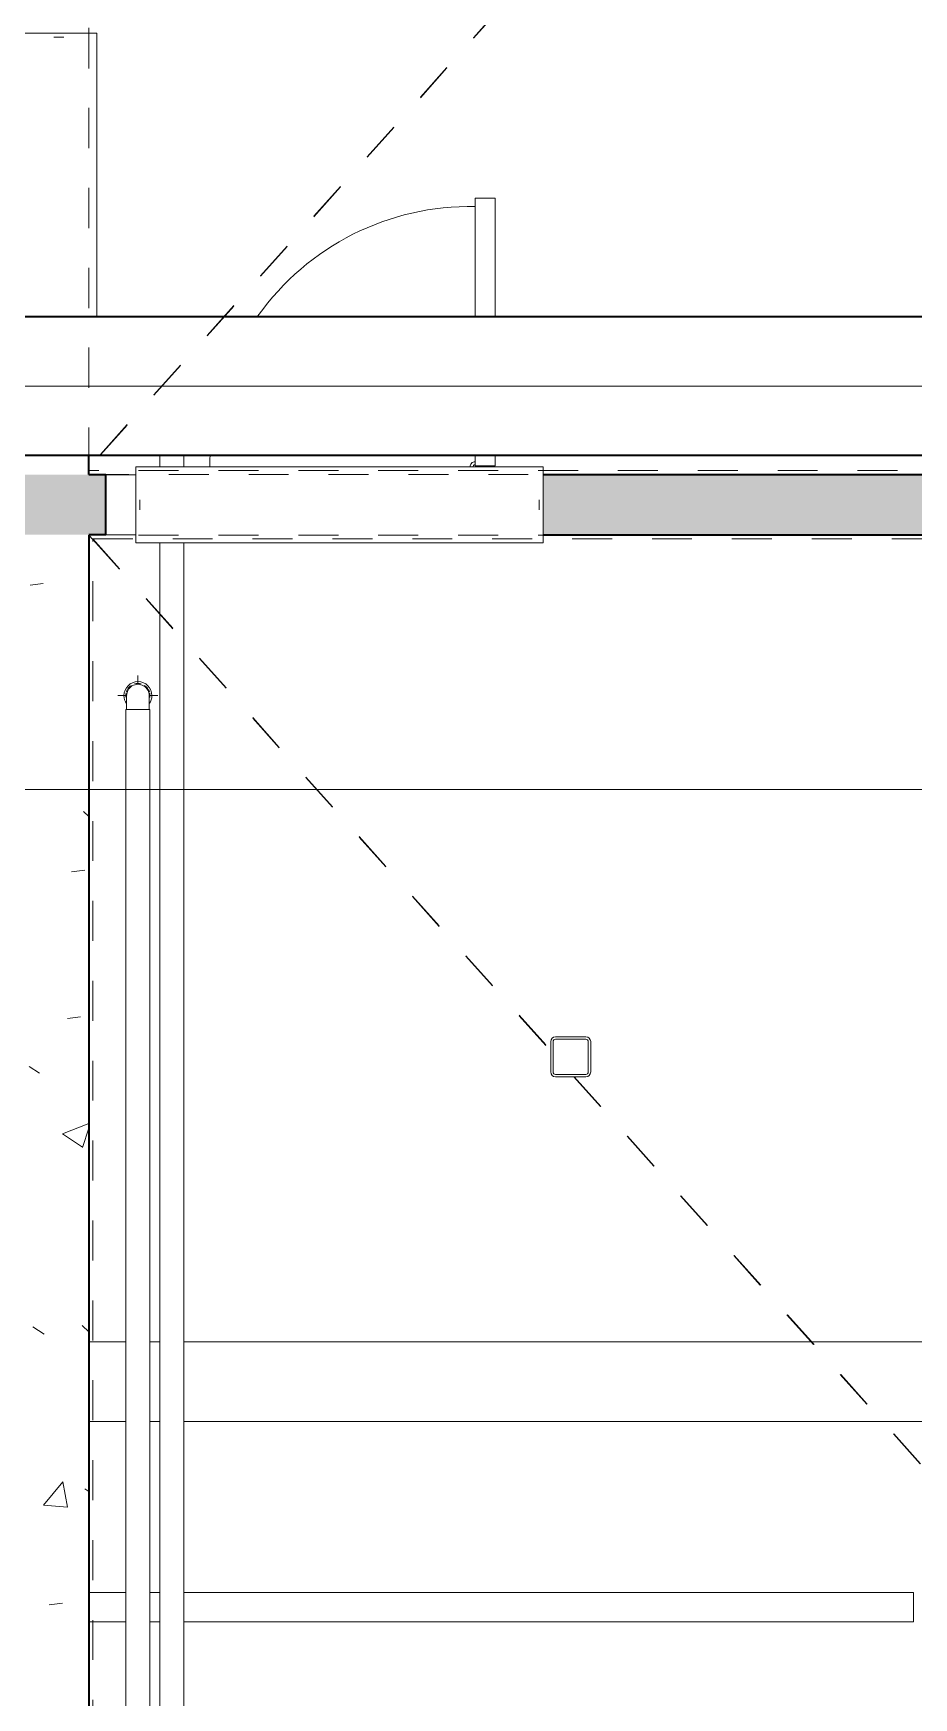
# Model space of a CAD drawing. Header units: metres. Extents: x -3 to 175, y -5 to 18.
# Drawn here: x 43.634 to 45.838, y 3.657 to 7.823 of the extents above; entities that cross this region are included whole.
import ezdxf

# ---------------------------------------------------------------- set-up
doc = ezdxf.new("R2010")
doc.units = ezdxf.units.M
doc.linetypes.add('Basculante', pattern=[0.003969, 0.002381, -0.001587])
for name, color, linetype, lineweight in [('A-DOOR', 7, 'Continuous', 9), ('A-DOOR-FRAM', 7, 'Continuous', 18), ('A-GENM', 7, 'Continuous', 9), ('A-WALL-PATT', 7, 'Continuous', 35), ('E-CABL-TRAY', 7, 'Continuous', 9), ('E-CABL-TRAY-CNTR', 7, 'Continuous', 9), ('G-ANNO-SYMB', 7, 'Continuous', 9), ('I-WALL', 7, 'Continuous', 9), ('P-PIPE', 7, 'Continuous', 9), ('P-PIPE-CNTR', 7, 'Continuous', 9), ('S-BEAM', 7, 'Continuous', 9), ('S-COLS', 7, 'Continuous', 9)]:
    doc.layers.add(name, color=color, linetype=linetype, lineweight=lineweight)
pattern_1 = [(50, (30.7992, 0), (0.728738, -0.06376), [0.0762, -0.8382]), (355, (30.7992, 0), (-0.14097, 0.764224), [0.06096, -0.67056]), (100.451, (30.85994, -0.0053), (0.58777, 0.700469), [0.06476, -0.71236]), (46.184, (30.7992, 0.2032), (1.084314, -0.168175), [0.1143, -1.257]), (96.636, (30.8896, 0.1892), (0.94999, 0.989753), [0.09714, -1.069]), (351.184, (30.7992, 0.2032), (0.94969, 0.990147), [0.09144, -1.006]), (21, (30.9008, 0.1524), (0.606457, -0.409065), [0.0762, -0.8382]), (326, (30.9008, 0.1524), (0.247208, 0.73675), [0.06096, -0.67056]), (71.451, (30.95135, 0.1183), (0.85367, 0.327687), [0.06476, -0.71236]), (37.5, (30.7992, 0), (0.0123552, 0.3382243), [0.03353, -0.6289, 0.03353, -0.64719, -0.6731]), (37.5, (30.7992, 0), (0.0123552, 0.3382243), [-1.343, 0.03353, -0.63957]), (7.5, (30.7992, 0), (0.2672815, 0.4007255), [0.03353, -0.35458, 0.03353, -0.61366, -0.25654]), (7.5, (30.7992, 0), (0.2672815, 0.4007255), [-1.035, 0.03353, -0.22301]), (327.5, (30.57264, 0), (0.5423632, -0.0229212), [0.03353, -0.22047, 0.03353, -0.75895, -1.052]), (327.5, (30.57264, 0), (0.5423632, -0.0229212), [-1.046, 0.03353, -1.018]), (317.5, (30.47104, 0), (0.592516, 0.101701), [0.03353, -0.29667, 0.03353, -0.49276, -0.74676]), (317.5, (30.47104, 0), (0.592516, 0.101701), [-0.85649, 0.03353, -0.71323])]

# ---------------------------------------------------------------- blocks, each defined once
blk = doc.blocks.new('M_Puerta Estancos - M_RVR_Puerta-Sector Estancos-V17-N-Estancos')
at = {"layer": 'A-DOOR'}
blk.add_line((-0.5, 0.0125), (-0.5, -0.0125), dxfattribs=at)
blk.add_arc((0.3267, -0.095), 0.6517, 180, 258.5675, dxfattribs=at)
at = {"layer": 'A-DOOR-FRAM', "lineweight": 9}
for p, q in [((-0.51, 0.095), (-0.51, 0.075)), ((-0.45, 0.095), (-0.51, 0.095)), ((-0.45, 0.095), (0.1979, 0.095)), ((-0.51, 0.075), (-0.51, -0.095)), ((-0.51, -0.095), (-0.45, -0.095)), ((0.1979, -0.095), (-0.45, -0.095))]:
    blk.add_line(p, q, dxfattribs=at)
blk = doc.blocks.new('M_Puerta Estancos - M_RVR_Puerta-Sector Estancos-V18-N-Estancos')
at = {"layer": 'A-DOOR'}
for p, q in [((0.3892, 0.7675), (0.3392, 0.7675)), ((0.3392, 0.7675), (0.3392, 0.7075)), ((0.3892, 0.7075), (0.3892, 0.7675)), ((0.3392, 0.4722), (0.3392, 0.7075)), ((0.3892, 0.7075), (0.3892, 0.4722)), ((0.3392, 0.1219), (0.3392, 0.0975)), ((0.3392, 0.0975), (0.3892, 0.0975)), ((0.3642, 0.095), (0.3642, 0.0975)), ((0.3892, 0.0975), (0.3892, 0.1219)), ((-0.5, 0.0125), (-0.5, -0.0125)), ((0.5, -0.0125), (0.5, 0.0125))]:
    blk.add_line(p, q, dxfattribs=at)
for centre, radius, start, end in [((0.3267, 0.095), 0.6517, 88.901, 144.5839), ((0.3267, 0.095), 0.6517, 177.596, 179.92), ((0.3392, 0.095), 0.0125, 135.9915, 180), ((0.3392, 0.095), 0.0125, 90, 135), ((0.3392, 0.095), 0.005, 90, 180), ((0.3392, 0.095), 0.005, 0, 30)]:
    blk.add_arc(centre, radius, start, end, dxfattribs=at)
at = {"layer": 'A-DOOR-FRAM', "lineweight": 9}
for p, q in [((-0.51, 0.095), (-0.51, 0.0856)), ((-0.45, 0.095), (-0.51, 0.095)), ((-0.51, 0.0854), (-0.51, 0.0756)), ((-0.45, 0.095), (0.45, 0.095)), ((0.51, 0.095), (0.45, 0.095)), ((0.51, 0.0756), (0.51, 0.095)), ((-0.51, 0.0756), (-0.51, -0.0756)), ((0.51, -0.0756), (0.51, 0.0756)), ((-0.51, -0.0756), (-0.51, -0.0854)), ((0.51, -0.095), (0.51, -0.0756)), ((-0.51, -0.0856), (-0.51, -0.095)), ((-0.51, -0.095), (-0.45, -0.095)), ((0.45, -0.095), (-0.45, -0.095)), ((0.45, -0.095), (0.51, -0.095))]:
    blk.add_line(p, q, dxfattribs=at)
blk = doc.blocks.new('M_Estanque Alimentación-2 - M_Estanque Alimentación-2-3172306-N-Estancos')
at = {"layer": 'A-GENM', "color": 9, "linetype": 'Basculante', "true_color": 0xc0c0c0}
for p, q in [((-2.6838, 2.4092), (-2.6838, -2.4151)), ((-2.6738, -2.4055), (-2.6738, 2.4092)), ((-1.3277, -1.2003), (-0.0917, -0.0935)), ((-1.3277, -1.2013), (-0.1017, -0.1035)), ((-2.6738, -2.4055), (-1.3337, -1.2056)), ((-2.6727, -2.4055), (-1.3337, -1.2067)), ((-2.6838, -2.4151), (2.7321, -2.4151)), ((-2.6834, -2.4151), (-2.6838, -2.4151)), ((-2.6834, -2.4151), (-2.6727, -2.4055)), ((-2.6834, -2.4151), (2.7321, -2.4151)), ((2.7321, -2.4055), (-2.6738, -2.4055))]:
    blk.add_line(p, q, dxfattribs=at)
blk = doc.blocks.new('M_Estanque Alimentación-3 - M_Estanque Alimentación-3-2957581-N-Estancos')
at = {"layer": 'A-GENM', "color": 9, "linetype": 'Basculante', "true_color": 0xc0c0c0}
for p, q in [((-2.6738, 2.3995), (-2.6838, 2.3995)), ((-2.6838, 2.3995), (-2.6838, -2.4249)), ((-2.6838, 2.3995), (-2.666, 2.3995)), ((-2.6738, -2.4249), (-2.6738, 2.3995)), ((-2.6738, 2.3995), (-2.6671, 2.3995)), ((-2.6671, 2.3995), (2.7233, 2.3995)), ((-1.368, 1.2363), (-2.6671, 2.3995)), ((-2.666, 2.3995), (2.7233, 2.3995)), ((-1.3669, 1.2363), (-2.666, 2.3995))]:
    blk.add_line(p, q, dxfattribs=at)
blk = doc.blocks.new('FCA_N_Columna de acero - 100x100mm-V30-N-Estancos')
at = {"layer": 'S-COLS'}
for p, q in [((-0.038, 0.05), (0.038, 0.05)), ((0.038, 0.044), (-0.038, 0.044)), ((-0.05, -0.038), (-0.05, 0.038)), ((-0.044, 0.038), (-0.044, -0.038)), ((0.044, -0.0038), (0.044, 0.038)), ((0.05, 0.038), (0.05, -0.0038)), ((0.044, -0.038), (0.044, -0.0038)), ((0.05, -0.0038), (0.05, -0.038)), ((-0.038, -0.044), (-0.0326, -0.044)), ((-0.0326, -0.05), (-0.038, -0.05)), ((-0.0326, -0.044), (0.038, -0.044)), ((0.038, -0.05), (-0.0326, -0.05))]:
    blk.add_line(p, q, dxfattribs=at)
for centre, radius, start, end in [((-0.038, 0.038), 0.012, 90, 180), ((-0.038, 0.038), 0.006, 90, 180), ((0.038, 0.038), 0.012, 360, 90), ((0.038, 0.038), 0.006, 360, 90), ((-0.038, -0.038), 0.012, 180, 270), ((-0.038, -0.038), 0.006, 180, 270), ((0.038, -0.038), 0.012, 270, 360), ((0.038, -0.038), 0.006, 270, 360)]:
    blk.add_arc(centre, radius, start, end, dxfattribs=at)
blk = doc.blocks.new('M_RVR_Codo material - CO - Codo-V96-N-Estancos')
at = {"layer": 'P-PIPE', "flags": 128}
for points in [[(13.0681, 6.165), (13.0681, 6.165), (13.0681, 6.1649), (13.0681, 6.1648), (13.0681, 6.1646), (13.0681, 6.1643), (13.0681, 6.164), (13.0681, 6.1637), (13.0681, 6.1633), (13.0681, 6.1628), (13.0681, 6.1623), (13.0681, 6.1617), (13.0681, 6.1611), (13.0681, 6.1604), (13.0681, 6.1597), (13.0681, 6.159), (13.0681, 6.1582), (13.0681, 6.1573), (13.0681, 6.1564), (13.0681, 6.1555), (13.0681, 6.1545), (13.0681, 6.1535), (13.0681, 6.1525), (13.0681, 6.1514), (13.0681, 6.1503), (13.0681, 6.1491), (13.0681, 6.148), (13.0681, 6.1468), (13.0681, 6.1455), (13.0681, 6.1443), (13.0681, 6.143), (13.0681, 6.1417), (13.0681, 6.1404), (13.0681, 6.139), (13.0681, 6.1377), (13.0681, 6.1363), (13.0681, 6.135), (13.0681, 6.1336), (13.0681, 6.1322), (13.0681, 6.1308), (13.0681, 6.1305)], [(13.1245, 6.1305), (13.1245, 6.1318), (13.1245, 6.1332), (13.1245, 6.1346), (13.1245, 6.136), (13.1245, 6.1373), (13.1245, 6.1387), (13.1245, 6.14), (13.1245, 6.1413), (13.1245, 6.1426), (13.1245, 6.1439), (13.1245, 6.1452), (13.1245, 6.1464), (13.1245, 6.1476), (13.1245, 6.1488), (13.1245, 6.15), (13.1245, 6.1511), (13.1245, 6.1522), (13.1245, 6.1532), (13.1245, 6.1543), (13.1245, 6.1553), (13.1245, 6.1562), (13.1245, 6.1571), (13.1245, 6.158), (13.1245, 6.1588), (13.1245, 6.1595), (13.1245, 6.1603), (13.1245, 6.1609), (13.1245, 6.1616), (13.1245, 6.1621), (13.1245, 6.1627), (13.1245, 6.1631), (13.1245, 6.1636), (13.1245, 6.1639), (13.1245, 6.1643), (13.1245, 6.1645), (13.1245, 6.1647), (13.1245, 6.1649), (13.1245, 6.165), (13.1245, 6.165)]]:
    blk.add_lwpolyline(points, dxfattribs=at)
at = {"layer": 'P-PIPE'}
for start, end in [(121.8423, 180), (90, 120), (60, 90), (0, 58.1577), (180, 183.7567), (356.2433, 0)]:
    blk.add_arc((13.0963, 6.165), 0.0282, start, end, dxfattribs=at)
blk = doc.blocks.new('Acero - Terminal - A - Terminal-3011940-N-Estancos')
at = {"layer": 'P-PIPE'}
for start, end in [(0, 180), (180, 215.5293), (324.4707, 0)]:
    blk.add_arc((13.0963, 6.165), 0.0349, start, end, dxfattribs=at)

msp = doc.modelspace()

# ---------------------------------------------------------------- hatches: boundary and pattern name
at = {"layer": 'A-WALL-PATT', "lineweight": 9}
h = msp.add_hatch(dxfattribs=at)
h.set_pattern_fill('FP_1', color=256, style=0, pattern_type=2)
h.set_pattern_definition(pattern_1)
h.paths.add_polyline_path([(43.7729, 0.123), (43.7729, 6.5676), (43.6229, 6.5676), (43.6229, 6.4695), (43.6261, 6.4695), (43.6261, 5.5816), (43.6229, 5.5816), (43.6229, 0.123), (43.7039, 0.123)])
h.paths.add_polyline_path([(43.7039, 6.7176), (43.7729, 6.7182), (43.7729, 6.7648), (43.6229, 6.7648), (43.6229, 6.7176)])
h.paths.add_polyline_path([(43.6229, 7.8227), (43.7729, 7.8227), (43.7729, 13.1528), (43.6229, 13.1528), (43.6229, 7.8293)])
h = msp.add_hatch(dxfattribs=at)
h.set_pattern_fill('FP_1', color=256, style=0, pattern_type=2)
h.set_pattern_definition(pattern_1)
h.paths.add_polyline_path([(43.7729, 6.5676), (43.8154, 6.5676), (43.8154, 6.7176), (37.9115, 6.7176), (37.9115, 6.5676), (43.7039, 6.5676)])
h.paths.add_polyline_path([(48.2507, 6.5676), (48.5973, 6.5676), (48.5973, 6.7176), (44.9104, 6.7176), (44.9104, 6.5676), (47.3413, 6.5676)])
h.paths.add_polyline_path([(36.6563, 6.5676), (36.89, 6.5676), (36.89, 6.7176), (36.5454, 6.7176), (36.5454, 6.5676)])
h.paths.add_polyline_path([(35.5196, 6.5676), (35.5254, 6.5676), (35.5254, 6.7176), (29.8397, 6.7176), (29.8397, 6.5676), (34.6102, 6.5676)])
h.paths.add_polyline_path([(28.8131, 6.5676), (28.8397, 6.5676), (28.8397, 6.6301), (28.7397, 6.6301), (28.7397, 6.5676)])
h.paths.add_polyline_path([(28.7297, 6.5676), (28.7297, 6.7176), (24.9936, 6.7176), (24.9936, 6.5676), (28.6994, 6.5676)])
h.paths.add_polyline_path([(28.8131, 6.6551), (28.8397, 6.6551), (28.8397, 6.7176), (28.7397, 6.7176), (28.7397, 6.6551)])

# ---------------------------------------------------------------- linework, layer by layer
at = {"layer": 'E-CABL-TRAY'}
for p, q in [((37.4203, 7.1148), (48.4508, 7.1148)), ((37.4203, 7.1122), (48.4508, 7.1122)), ((37.4203, 6.7673), (48.5273, 6.7673)), ((37.4203, 6.7648), (48.5273, 6.7648))]:
    msp.add_line(p, q, dxfattribs=at)
at = {"layer": 'E-CABL-TRAY-CNTR'}
msp.add_line((37.4203, 6.9398), (48.5273, 6.9398), dxfattribs=at)
at = {"layer": 'G-ANNO-SYMB', "lineweight": 18}
msp.add_line((41.787, 5.93), (52.1631, 5.93), dxfattribs=at)
at = {"layer": 'I-WALL', "lineweight": 35}
for p, q in [((43.7729, 6.7182), (43.7729, 6.7648)), ((43.8154, 6.7176), (43.7729, 6.7176)), ((43.8154, 6.5676), (43.8154, 6.7176)), ((48.5973, 6.7176), (44.9104, 6.7176)), ((43.8154, 6.5676), (43.7729, 6.5676)), ((43.7729, 6.5669), (43.7729, 1.151)), ((44.9104, 6.5676), (48.5973, 6.5676))]:
    msp.add_line(p, q, dxfattribs=at)
at = {"layer": 'I-WALL'}
for p, q in [((43.8154, 6.7176), (43.8904, 6.7176)), ((43.8904, 6.5676), (43.8154, 6.5676))]:
    msp.add_line(p, q, dxfattribs=at)
at = {"layer": 'P-PIPE'}
for p, q in [((43.9504, 6.7648), (43.9504, 6.7376)), ((44.0107, 6.7377), (44.0107, 6.7648)), ((43.9504, 6.5476), (43.9504, 1.151)), ((44.0107, 1.151), (44.0107, 6.5476)), ((43.8654, 6.1305), (43.8654, 1.151)), ((43.9257, 6.1305), (43.8654, 6.1305)), ((43.9257, 1.151), (43.9257, 6.1305)), ((43.8654, 3.9196), (43.7729, 3.9196)), ((43.9504, 3.9196), (43.9257, 3.9196)), ((45.8376, 3.9196), (44.0107, 3.9196)), ((45.8376, 3.8466), (45.8376, 3.9196)), ((43.7729, 3.8466), (43.8654, 3.8466)), ((43.9257, 3.8466), (43.9504, 3.8466)), ((44.0107, 3.8466), (45.8376, 3.8466))]:
    msp.add_line(p, q, dxfattribs=at)
at = {"layer": 'P-PIPE', "color": 96, "true_color": 0x007f00}
for centre, radius, start, end in [((43.8955, 6.165), 0.0302, 166.9912, 180), ((43.8955, 6.165), 0.0302, 152.0193, 162.2483), ((43.8955, 6.165), 0.0302, 122.0447, 149.654), ((43.8955, 6.165), 0.0302, 74.289, 105.711), ((43.8955, 6.1801), 0.0151, 69.772, 90), ((43.8955, 6.165), 0.0302, 30.346, 57.9553), ((43.8955, 6.165), 0.0302, 17.7517, 27.9807), ((43.8955, 6.165), 0.0302, 0, 13.0088), ((43.8955, 6.165), 0.0302, 180, 189.7663), ((43.8955, 6.165), 0.0302, 350.2337, 0)]:
    msp.add_arc(centre, radius, start, end, dxfattribs=at)
at = {"layer": 'P-PIPE-CNTR'}
for p, q in [((43.8955, 6.1932), (43.8955, 6.215)), ((43.8455, 6.165), (43.8677, 6.165)), ((43.9233, 6.165), (43.9455, 6.165))]:
    msp.add_line(p, q, dxfattribs=at)
at = {"layer": 'S-BEAM'}
for p, q in [((43.8654, 4.5475), (43.7729, 4.5475)), ((43.9504, 4.5475), (43.9257, 4.5475)), ((47.5935, 4.5475), (44.0107, 4.5475)), ((43.7729, 4.3475), (43.8654, 4.3475)), ((43.9257, 4.3475), (43.9504, 4.3475)), ((44.0107, 4.3475), (47.5935, 4.3475))]:
    msp.add_line(p, q, dxfattribs=at)

# ---------------------------------------------------------------- block references
at = {"layer": 'A-DOOR', "rotation": 269.9999999999999}
msp.add_blockref('M_Puerta Estancos - M_RVR_Puerta-Sector Estancos-V17-N-Estancos', (43.6979, 7.3127), dxfattribs=at)
at = {"layer": 'A-DOOR'}
msp.add_blockref('M_Puerta Estancos - M_RVR_Puerta-Sector Estancos-V18-N-Estancos', (44.4004, 6.6426), dxfattribs=at)
at = {"layer": 'A-GENM', "color": 9, "linetype": 'Basculante', "true_color": 0xc0c0c0}
for name, p, rotation in [('M_Estanque Alimentación-3 - M_Estanque Alimentación-3-2957581-N-Estancos', (46.1724, 9.402), 90.00000000000011), ('M_Estanque Alimentación-2 - M_Estanque Alimentación-2-3172306-N-Estancos', (46.1881, 3.8831), 270.0000000000002)]:
    msp.add_blockref(name, p, dxfattribs=dict(at, rotation=rotation))
at = {"layer": 'P-PIPE'}
for name in ['Acero - Terminal - A - Terminal-3011940-N-Estancos', 'M_RVR_Codo material - CO - Codo-V96-N-Estancos']:
    msp.add_blockref(name, (30.7992, 0), dxfattribs=at)
at = {"layer": 'S-COLS'}
msp.add_blockref('FCA_N_Columna de acero - 100x100mm-V30-N-Estancos', (44.979, 5.2608), dxfattribs=at)

doc.saveas('drawing.dxf')
